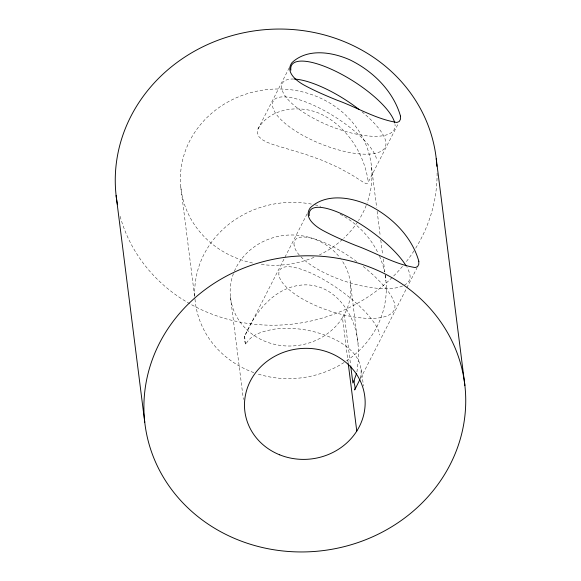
<?xml version="1.0" encoding="UTF-8"?>
<svg xmlns="http://www.w3.org/2000/svg" width="581" height="581" viewBox="0 0 581 581"><rect width="100%" height="100%" fill="white"/><g stroke="black" fill="none" stroke-linecap="round" stroke-linejoin="round"><path stroke-width="0.44" stroke-dasharray="2.9 2.18" d="M289.215 67.854L257.949 129.084L257.477 133.114L258.908 136.651L262.176 139.665L267.093 142.309L273.448 144.698L305.352 154.255L322.658 160.501L338.345 167.517L351.832 174.91L363.052 182.064L365.79 183.465L367.526 183.589L398.355 123.426M356.93 371.971L358.6 358.07L358.506 348.498L350.568 284.073M360.256 378.42C366.335 354.279 338.759 339.108 319.492 333.291C304.902 328.73 289.323 327.212 274.152 329.18C263.563 331.134 250.977 334.046 245.712 344.511L244.281 339.965L244.485 336.464L307.131 213.772M348.128 362.704L342.449 317.72L345.884 311.438A60.409 55.442 -7.2 0 0 341.432 259.736M360.619 378.34L406.38 288.721M406.787 287.915L417.093 267.732M245.364 334.765C256.039 310.094 276.963 284.755 306.151 284.857C336.581 285.3 355.964 316.166 358.121 343.843M257.949 129.084C269.925 107.267 301.314 104.282 322.012 114.588C347.467 127.297 364.686 154.466 368.31 182.267M244.652 336.159L245.443 344.032M371.564 167.212L376.677 207.693M377.134 211.295L380.315 236.489M380.773 240.084L382.588 254.478M383.155 258.981L385.087 274.276M385.203 275.176L385.886 280.572M361.346 369.407L363.452 386.045M230.432 296.927L243.388 399.496M180.793 187.06L194.889 298.627M344.272 314.626L350.604 364.991M437.094 173.094A161.119 147.872 -7.2 0 1 415.4 248.639M413.999 250.854A161.119 147.872 -7.2 0 1 405.298 262.961M402.502 266.367A161.119 147.872 -7.2 0 1 242.008 322.484A161.119 147.872 -7.2 0 1 119.875 215.413M252.517 262.997A95.901 88.014 -7.2 0 1 183.952 155.142A95.901 88.014 -7.2 0 1 304.255 92.328A95.901 88.014 -7.2 0 1 367.061 203.19M366.212 205.449A95.901 88.014 -7.2 0 1 358.492 220.584M357.598 221.957A95.901 88.014 -7.2 0 1 343.72 238.297M342.492 239.423A95.901 88.014 -7.2 0 1 319.427 254.914M313.98 257.368A95.901 88.014 -7.2 0 1 259.242 264.21M342.449 317.72A60.409 55.442 -7.2 0 1 264.834 341.243A60.409 55.442 -7.2 0 1 233.722 272.838M234.39 271.189A60.409 55.442 -7.2 0 1 283.855 235.458A60.409 55.442 -7.2 0 1 340.386 258.298M385.145 275.096A95.901 88.014 -7.2 0 1 344.831 362.007M344.119 362.471A95.901 88.014 -7.2 0 1 257.804 373.975M253.803 372.624A95.901 88.014 -7.2 0 1 194.86 297.276M194.817 296.484A95.901 88.014 -7.2 0 1 311.656 204.134M314.989 204.824A95.901 88.014 -7.2 0 1 320.756 206.291M340.219 214.2A95.901 88.014 -7.2 0 1 378.173 253.272M379.495 256.163A95.901 88.014 -7.2 0 1 384.557 271.988M293.761 79.031A60.482 19.166 32.3 0 0 281.727 88.058A60.482 21.417 21.8 0 0 341.388 130.151A60.482 21.417 21.8 0 0 395.015 124.436M361.97 111.813A60.482 19.166 32.3 0 1 385.871 142.345A60.482 21.417 21.8 0 1 332.252 148.039A60.482 21.417 21.8 0 1 272.583 105.96A60.482 19.166 32.3 0 1 321.649 109.192A60.482 19.166 32.3 0 1 376.735 160.233M294.08 245.276A60.7 18.367 35.6 0 1 357.199 261.886M363.219 266.49A60.7 18.367 35.6 0 1 394.884 305.286A60.7 22.085 18.3 0 1 339.914 313.98A60.7 22.085 18.3 0 1 278.931 274.958M278.916 274.98A60.7 18.367 35.6 0 1 326.304 281.146A60.7 18.367 35.6 0 1 379.713 334.99M404.282 285.198A60.7 22.085 18.3 0 0 410.041 275.612A60.7 18.367 35.6 0 0 406.998 267.405M402.597 285.997A60.7 22.085 18.3 0 1 351.447 283.274A60.7 22.085 18.3 0 1 300.929 256.846M299.309 255.095A60.7 22.085 18.3 0 1 294.095 245.255"/><path stroke-width="0.87" d="M359.893 379.538L354.679 389.945C356.102 386.815 353.56 383.794 354.069 380.693M356.502 373.627L353.626 381.594L353.887 382.08M436.244 158.766L464.887 385.493A161.119 147.872 -7.2 0 1 239.118 540.308A161.119 147.872 -7.2 0 1 210.453 285.794A161.119 147.872 -7.2 0 1 464.887 385.493M348.244 363.604L356.77 431.08M116.113 195.506L144.756 422.234M350.713 365.892L352.863 382.981M117.464 204.701A161.119 147.872 -7.2 0 1 256.432 30.59A161.119 147.872 -7.2 0 1 436.585 162.128M436.716 163.806A161.119 147.872 -7.2 0 1 436.883 166.34M290.863 70.163A60.482 19.166 32.3 0 1 338.28 72.567A60.482 19.166 32.3 0 1 394.724 122.903M294.465 79.067A60.482 19.166 32.3 0 1 359.152 109.555M309.252 215.573A60.7 18.367 35.6 0 1 348.31 217.083A60.7 18.367 35.6 0 1 406.228 266.062M400.498 116.135L400.411 119.395L399.22 121.516L396.939 122.46C376.023 119.127 357.279 107.514 337.445 100.346C326.057 95.72 314.72 90.897 303.928 85.008C296.463 80.846 284.951 72 291.996 62.625C307.523 47.976 332.223 51.949 350.089 59.945C373.024 71.202 393.402 91.159 400.498 116.135M418.828 261.247L418.748 264.5L417.55 266.621L415.27 267.565C394.354 264.232 375.617 252.626 355.775 245.451C344.388 240.825 333.051 236.002 322.259 230.112C314.793 225.951 303.282 217.112 310.327 207.737C325.861 193.081 350.554 197.053 368.419 205.057C391.362 216.306 411.733 236.271 418.828 261.247M279.73 454.843A60.409 55.442 -7.2 0 0 364.89 397.433A60.409 55.442 -7.2 0 0 269.845 359.312A60.409 55.442 -7.2 0 0 279.73 454.843"/></g></svg>
